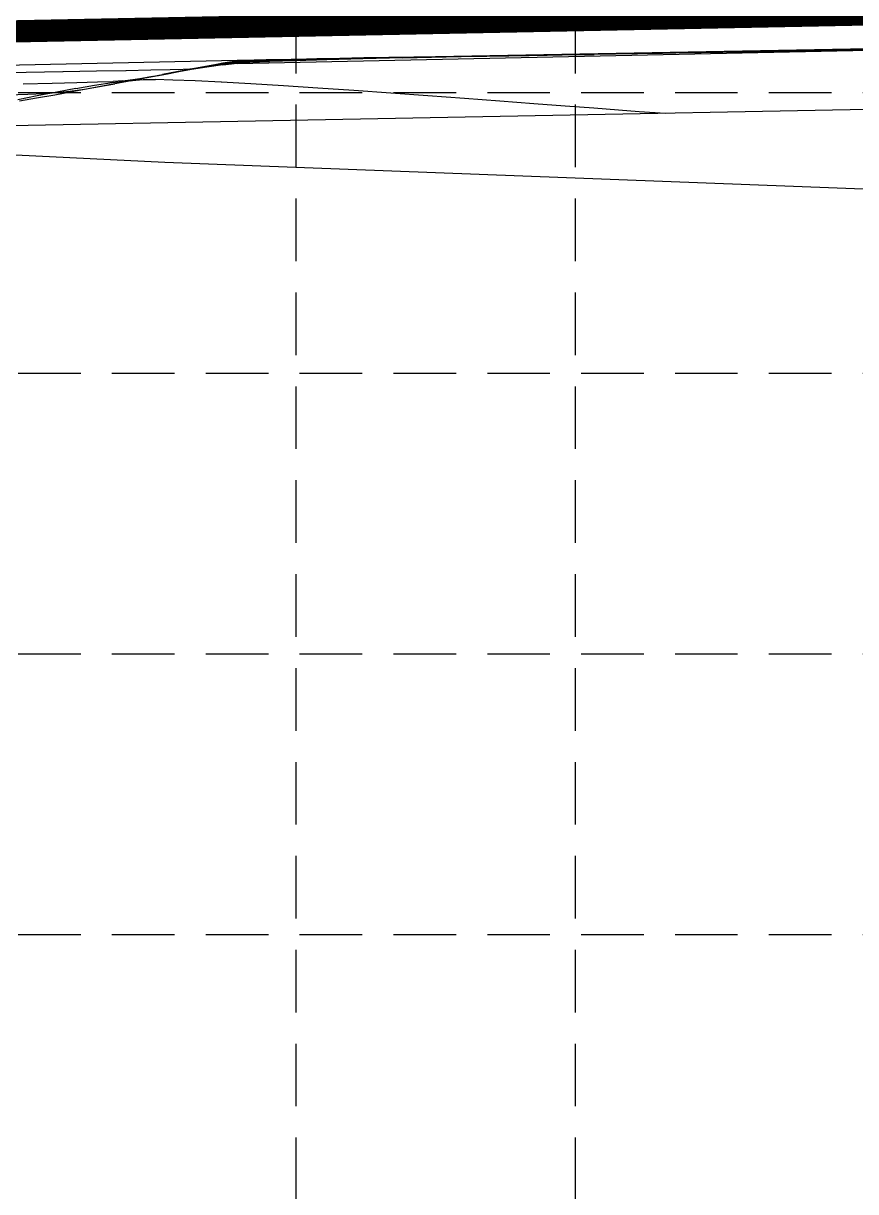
# Model space of a CAD drawing. Extents: x 5513 to 6525, y 3862 to 5479.
# Drawn here: x 5641.5 to 5716.4, y 4370 to 4475 of the extents above; entities that cross this region are included whole.
import ezdxf

# ---------------------------------------------------------------- set-up
doc = ezdxf.new("R2010")
doc.units = 0
doc.header["$LTSCALE"] = 50
doc.header["$MEASUREMENT"] = 0
doc.linetypes.add('DAREA', pattern=[0.45, 0.35, -0.1])
doc.linetypes.add('HIDDEN', pattern=[0.375, 0.25, -0.125])
for name, color, linetype in [('C-DRNA-E', 11, 'DAREA'), ('CONT-MJR', 6, 'Continuous'), ('CONT-MNR', 14, 'Continuous'), ('GRID', 254, 'HIDDEN'), ('SRF-FLT', 7, 'Continuous'), ('v-prop-line', 3, 'Continuous'), ('v-topo-bndy', 140, 'Continuous'), ('V-TOPO-BNDY-2', 7, 'Continuous'), ('v-topo-break', 150, 'Continuous')]:
    doc.layers.add(name, color=color, linetype=linetype)

msp = doc.modelspace()

# ---------------------------------------------------------------- linework, layer by layer
at = {"layer": 'C-DRNA-E', "color": 7, "const_width": 2, "elevation": -7.22, "flags": 128}
msp.add_lwpolyline([(5564.72, 4472.75), (5728.77, 4476.01), (5798.88, 4738.76), (5913.71, 4826.38), (5930.42, 4919.4), (6006.42, 5046.81), (6036.52, 5117.29), (5564.72, 5109.83)], dxfattribs=at)
at = {"layer": 'CONT-MJR', "color": 42, "extrusion": (0.049056, -0.998796, 0), "elevation": -4188.49}
msp.add_lwpolyline([(5874.2, 710), (5875.41, 710)], dxfattribs=at)
at = {"layer": 'CONT-MJR', "color": 42, "extrusion": (0.036651, -0.999328, 0), "elevation": -4261.12}
msp.add_lwpolyline([(5822.95, 710), (5824.42, 710)], dxfattribs=at)
at = {"layer": 'CONT-MJR', "color": 42, "extrusion": (0.02898, -0.99958, 0), "elevation": -4305.69}
msp.add_lwpolyline([(5791.55, 710), (5793.26, 710)], dxfattribs=at)
at = {"layer": 'CONT-MJR', "color": 42, "extrusion": (0.02383, -0.999716, 0), "elevation": -4335.48}
msp.add_lwpolyline([(5770.99, 710), (5772.89, 710)], dxfattribs=at)
at = {"layer": 'CONT-MJR', "color": 42, "elevation": 710}
for points in [[(5667.94, 4471.82), (5669.99, 4471.86)], [(5683.22, 4472.05), (5685.2, 4472.07)], [(5685.2, 4472.07), (5687.01, 4472.1)], [(5688.62, 4472.12), (5689.97, 4472.14)], [(5696.76, 4472.27), (5698.99, 4472.31)], [(5703.82, 4472.4), (5706.35, 4472.45)], [(5708.91, 4472.5), (5711.46, 4472.55)], [(5713.96, 4472.59), (5716.37, 4472.64)], [(5656.59, 4470.89), (5657.58, 4471.08)], [(5641.54, 4469.55), (5644.12, 4469.61)], [(5644.12, 4469.61), (5646.36, 4469.66)], [(5648.21, 4469.72), (5649.6, 4469.77)]]:
    msp.add_lwpolyline(points, dxfattribs=at)
at = {"layer": 'CONT-MJR', "color": 42, "extrusion": (0.017547, -0.999846, 0), "elevation": -4371.68}
msp.add_lwpolyline([(5747.58, 710), (5749.74, 710)], dxfattribs=at)
at = {"layer": 'CONT-MJR', "color": 42, "extrusion": (0.015603, -0.999878, 0), "elevation": -4382.85}
msp.add_lwpolyline([(5741.23, 710), (5743.47, 710)], dxfattribs=at)
at = {"layer": 'CONT-MJR', "color": 42, "extrusion": (0.014192, -0.999899, 0), "elevation": -4390.95}
msp.add_lwpolyline([(5737.28, 710), (5739.54, 710)], dxfattribs=at)
at = {"layer": 'CONT-MJR', "color": 42, "extrusion": (0.013216, -0.999913, 0), "elevation": -4396.55}
msp.add_lwpolyline([(5735.25, 710), (5737.5, 710)], dxfattribs=at)
at = {"layer": 'CONT-MJR', "color": 42, "extrusion": (0.012627, -0.99992, 0), "elevation": -4399.93}
msp.add_lwpolyline([(5734.91, 710), (5737.12, 710)], dxfattribs=at)
at = {"layer": 'CONT-MJR', "color": 42, "extrusion": (0.012419, -0.999923, 0), "elevation": -4401.12}
msp.add_lwpolyline([(5736.2, 710), (5738.31, 710)], dxfattribs=at)
at = {"layer": 'CONT-MJR', "color": 42, "extrusion": (0.014847, -0.99989, 0), "elevation": -4387.17}
msp.add_lwpolyline([(5752.79, 710), (5754.39, 710)], dxfattribs=at)
at = {"layer": 'CONT-MJR', "color": 42, "extrusion": (0.019397, -0.999812, 0), "elevation": -4360.94}
msp.add_lwpolyline([(5775.65, 710), (5776.95, 710)], dxfattribs=at)
at = {"layer": 'CONT-MJR', "color": 42, "extrusion": (0.019082, -0.999818, 0), "elevation": -4362.75}
msp.add_lwpolyline([(5775.58, 710), (5777.17, 710)], dxfattribs=at)
at = {"layer": 'CONT-MJR', "color": 42, "extrusion": (0.018889, -0.999822, 0), "elevation": -4363.87}
msp.add_lwpolyline([(5776.33, 710), (5778.17, 710)], dxfattribs=at)
at = {"layer": 'CONT-MJR', "color": 42, "extrusion": (0.018763, -0.999824, 0), "elevation": -4364.6}
msp.add_lwpolyline([(5777.61, 710), (5779.67, 710)], dxfattribs=at)
at = {"layer": 'CONT-MJR', "color": 42, "extrusion": (0.01862, -0.999827, 0), "elevation": -4365.43}
msp.add_lwpolyline([(5781.27, 710), (5783.64, 710)], dxfattribs=at)
at = {"layer": 'CONT-MJR', "color": 42, "extrusion": (0.018583, -0.999827, 0), "elevation": -4365.64}
for points in [[(5783.48, 710), (5785.95, 710)], [(5793.59, 710), (5796.09, 710)]]:
    msp.add_lwpolyline(points, dxfattribs=at)
at = {"layer": 'CONT-MJR', "color": 42, "extrusion": (0.018555, -0.999828, 0), "elevation": -4365.8}
msp.add_lwpolyline([(5788.36, 710), (5790.92, 710)], dxfattribs=at)
at = {"layer": 'CONT-MJR', "color": 42, "extrusion": (0.205074, -0.978747, 0), "elevation": -3215.85}
msp.add_lwpolyline([(6451.26, 710), (6452.25, 710)], dxfattribs=at)
at = {"layer": 'CONT-MJR', "color": 42, "extrusion": (0.205261, -0.978707, 0), "elevation": -3214.62}
msp.add_lwpolyline([(6452.86, 710), (6453.85, 710)], dxfattribs=at)
at = {"layer": 'CONT-MJR', "color": 42, "extrusion": (0.174876, -0.98459, 0), "elevation": -3412.81}
msp.add_lwpolyline([(6352.28, 710), (6353.31, 710)], dxfattribs=at)
at = {"layer": 'CONT-MJR', "color": 42, "extrusion": (0.146476, -0.989214, 0), "elevation": -3594.19}
msp.add_lwpolyline([(6252.49, 710), (6253.56, 710)], dxfattribs=at)
at = {"layer": 'CONT-MJR', "color": 42, "extrusion": (0.111654, -0.993747, 0), "elevation": -3811.54}
msp.add_lwpolyline([(6123.51, 710), (6124.64, 710)], dxfattribs=at)
at = {"layer": 'CONT-MJR', "color": 42, "extrusion": (0.072162, -0.997393, 0), "elevation": -4051.4}
msp.add_lwpolyline([(5968.68, 710), (5969.58, 710)], dxfattribs=at)
at = {"layer": 'CONT-MJR', "color": 42, "extrusion": (0.030061, -0.999548, 0), "elevation": -4297.91}
msp.add_lwpolyline([(5778.17, 710), (5780.02, 710)], dxfattribs=at)
at = {"layer": 'CONT-MJR', "color": 42, "extrusion": (0.062962, -0.998016, 0), "elevation": -4105.2}
msp.add_lwpolyline([(5919.82, 710), (5920.7, 710)], dxfattribs=at)
at = {"layer": 'CONT-MJR', "color": 42, "extrusion": (0.110135, -0.993917, 0), "elevation": -3820.32}
msp.add_lwpolyline([(6108.4, 710), (6109.52, 710)], dxfattribs=at)
at = {"layer": 'CONT-MJR', "color": 42, "extrusion": (0.145243, -0.989396, 0), "elevation": -3601.7}
msp.add_lwpolyline([(6240.9, 710), (6241.97, 710)], dxfattribs=at)
at = {"layer": 'CONT-MJR', "color": 42, "extrusion": (0.173968, -0.984751, 0), "elevation": -3418.56}
msp.add_lwpolyline([(6344.13, 710), (6345.15, 710)], dxfattribs=at)
at = {"layer": 'CONT-MJR', "color": 42, "extrusion": (0.194389, -0.980925, 0), "elevation": -3286}
msp.add_lwpolyline([(6414.81, 710), (6415.81, 710)], dxfattribs=at)
at = {"layer": 'CONT-MNR', "color": 42}
for points, elevation in [([(5716.06, 4472.67), (5718.81, 4472.72)], 711), ([(5661.42, 4471.66), (5662.29, 4471.69)], 711), ([(5662.29, 4471.69), (5663.36, 4471.72)], 711), ([(5663.36, 4471.72), (5664.58, 4471.74)], 711), ([(5664.58, 4471.74), (5665.92, 4471.77)], 711), ([(5665.16, 4471.69), (5667.41, 4471.75)], 709), ([(5665.92, 4471.77), (5667.33, 4471.78)], 711), ([(5666.01, 4471.65), (5668.83, 4471.73)], 708), ([(5667.41, 4471.75), (5669.97, 4471.82)], 709), ([(5668.83, 4471.73), (5672.07, 4471.82)], 708), ([(5670.21, 4471.82), (5671.61, 4471.84)], 711), ([(5671.61, 4471.84), (5672.92, 4471.86)], 711), ([(5673.83, 4471.88), (5675.28, 4471.91)], 711), ([(5675.28, 4471.91), (5677.21, 4471.94)], 711), ([(5677.21, 4471.94), (5679.56, 4471.99)], 711), ([(5682.13, 4472.06), (5685.39, 4472.11)], 709), ([(5682.27, 4472.04), (5685.27, 4472.09)], 711), ([(5688.52, 4472.15), (5691.95, 4472.22)], 711), ([(5688.61, 4472.16), (5691.77, 4472.21)], 709), ([(5691.77, 4472.21), (5694.78, 4472.25)], 709), ([(5696.4, 4472.29), (5700.62, 4472.36)], 708), ([(5700.62, 4472.36), (5704.71, 4472.43)], 708), ([(5702.73, 4472.42), (5706.29, 4472.49)], 711), ([(5704.71, 4472.43), (5708.59, 4472.49)], 708), ([(5711.08, 4472.51), (5712.58, 4472.53)], 709), ([(5712.19, 4472.54), (5715.44, 4472.59)], 708), ([(5712.58, 4472.53), (5714.12, 4472.56)], 709), ([(5645.11, 4470.65), (5648.12, 4470.7)], 711), ([(5653, 4470.8), (5654.74, 4470.84)], 711), ([(5654.05, 4470.4), (5655.47, 4470.67)], 709), ([(5654.74, 4470.84), (5655.92, 4470.87)], 711), ([(5655.47, 4470.67), (5656.86, 4470.93)], 709), ([(5655.92, 4470.87), (5656.5, 4470.9)], 711), ([(5656.49, 4470.82), (5658.04, 4471.07)], 708), ([(5658.21, 4471.15), (5659.52, 4471.34)], 709), ([(5658.36, 4471.19), (5658.91, 4471.31)], 711), ([(5659.47, 4471.43), (5660.08, 4471.53)], 711), ([(5660.08, 4471.53), (5660.77, 4471.61)], 711), ([(5660.76, 4471.48), (5661.78, 4471.55)], 709), ([(5638.24, 4470.53), (5641.79, 4470.59)], 711), ([(5648.38, 4469.31), (5649.78, 4469.56)], 709), ([(5650.99, 4469.83), (5652.3, 4469.93)], 707), ([(5651.19, 4469.83), (5652.62, 4470.12)], 709), ([(5659.34, 4469.72), (5662, 4469.57)], 707), ([(5662, 4469.57), (5664.92, 4469.39)], 707), ([(5640.14, 4468.56), (5641.94, 4468.62)], 709), ([(5641.94, 4468.62), (5643.41, 4468.68)], 709), ([(5642.79, 4468.49), (5644.54, 4468.83)], 707), ([(5643.41, 4468.68), (5644.48, 4468.76)], 709), ([(5644.37, 4468.56), (5646.08, 4468.88)], 708), ([(5644.48, 4468.76), (5645.72, 4468.9)], 709), ([(5646.27, 4469.14), (5647.94, 4469.42)], 707), ([(5647.03, 4469.08), (5648.38, 4469.31)], 709), ([(5664.92, 4469.39), (5668.02, 4469.19)], 707), ([(5668.02, 4469.19), (5671.26, 4468.97)], 707), ([(5674.57, 4468.74), (5677.9, 4468.5)], 707), ([(5677.9, 4468.5), (5681.19, 4468.26)], 707), ([(5681.19, 4468.26), (5684.39, 4468.02)], 707), ([(5687.43, 4467.79), (5690.26, 4467.58)], 707), ([(5692.82, 4467.38), (5695.06, 4467.21)], 707), ([(5698.33, 4466.97), (5699.24, 4466.9)], 707)]:
    msp.add_lwpolyline(points, dxfattribs=dict(at, elevation=elevation))
at = {"layer": 'CONT-MNR', "color": 42, "extrusion": (0.067635, -0.99771, 0), "elevation": -4078.51}
msp.add_lwpolyline([(5950.24, 711), (5950.89, 711)], dxfattribs=at)
at = {"layer": 'CONT-MNR', "color": 42, "extrusion": (0.03602, -0.999351, 0), "elevation": -4264.73}
msp.add_lwpolyline([(5820.66, 709), (5822.55, 709)], dxfattribs=at)
at = {"layer": 'CONT-MNR', "color": 42, "extrusion": (0.034819, -0.999394, 0), "elevation": -4271.66}
msp.add_lwpolyline([(5815.94, 708), (5818.27, 708)], dxfattribs=at)
at = {"layer": 'CONT-MNR', "color": 42, "extrusion": (0.011967, -0.999928, 0), "elevation": -4403.64}
msp.add_lwpolyline([(5720.44, 711), (5721.88, 711)], dxfattribs=at)
at = {"layer": 'CONT-MNR', "color": 42, "extrusion": (0.012288, -0.999924, 0), "elevation": -4401.8}
msp.add_lwpolyline([(5723.3, 711), (5724.74, 711)], dxfattribs=at)
at = {"layer": 'CONT-MNR', "color": 42, "extrusion": (0.022468, -0.999748, 0), "elevation": -4343.3}
msp.add_lwpolyline([(5769.01, 709), (5771.81, 709)], dxfattribs=at)
at = {"layer": 'CONT-MNR', "color": 42, "extrusion": (0.023128, -0.999733, 0), "elevation": -4339.44}
msp.add_lwpolyline([(5773.98, 708), (5777.57, 708)], dxfattribs=at)
at = {"layer": 'CONT-MNR', "color": 42, "extrusion": (0.02029, -0.999794, 0), "elevation": -4355.86}
msp.add_lwpolyline([(5762.34, 709), (5765.34, 709)], dxfattribs=at)
at = {"layer": 'CONT-MNR', "color": 42, "extrusion": (0.019268, -0.999814, 0), "elevation": -4361.72}
msp.add_lwpolyline([(5758.03, 711), (5758.94, 711)], dxfattribs=at)
at = {"layer": 'CONT-MNR', "color": 42, "extrusion": (0.021284, -0.999773, 0), "elevation": -4350.08}
msp.add_lwpolyline([(5769.56, 708), (5773.42, 708)], dxfattribs=at)
at = {"layer": 'CONT-MNR', "color": 42, "extrusion": (0.01863, -0.999826, 0), "elevation": -4365.43}
msp.add_lwpolyline([(5758.1, 709), (5761.24, 709)], dxfattribs=at)
at = {"layer": 'CONT-MNR', "color": 42, "extrusion": (0.017336, -0.99985, 0), "elevation": -4372.88}
msp.add_lwpolyline([(5755.58, 709), (5758.81, 709)], dxfattribs=at)
at = {"layer": 'CONT-MNR', "color": 42, "extrusion": (0.019871, -0.999803, 0), "elevation": -4358.24}
msp.add_lwpolyline([(5767.27, 708), (5771.35, 708)], dxfattribs=at)
at = {"layer": 'CONT-MNR', "color": 42, "extrusion": (0.018741, -0.999824, 0), "elevation": -4364.76}
msp.add_lwpolyline([(5762.37, 711), (5765.08, 711)], dxfattribs=at)
at = {"layer": 'CONT-MNR', "color": 42, "extrusion": (0.018754, -0.999824, 0), "elevation": -4364.68}
msp.add_lwpolyline([(5766.47, 708), (5770.69, 708)], dxfattribs=at)
at = {"layer": 'CONT-MNR', "color": 42, "extrusion": (0.018697, -0.999825, 0), "elevation": -4365.02}
msp.add_lwpolyline([(5767.89, 711), (5771.14, 711)], dxfattribs=at)
at = {"layer": 'CONT-MNR', "color": 42, "extrusion": (0.015507, -0.99988, 0), "elevation": -4383.41}
msp.add_lwpolyline([(5754.05, 709), (5757.28, 709)], dxfattribs=at)
at = {"layer": 'CONT-MNR', "color": 42, "extrusion": (0.01785, -0.999841, 0), "elevation": -4369.9}
msp.add_lwpolyline([(5766.74, 708), (5771.03, 708)], dxfattribs=at)
at = {"layer": 'CONT-MNR', "color": 42, "extrusion": (0.018678, -0.999826, 0), "elevation": -4365.12}
msp.add_lwpolyline([(5774.49, 711), (5778.04, 711)], dxfattribs=at)
at = {"layer": 'CONT-MNR', "color": 42, "extrusion": (0.017104, -0.999854, 0), "elevation": -4374.21}
msp.add_lwpolyline([(5767.77, 708), (5772.06, 708)], dxfattribs=at)
at = {"layer": 'CONT-MNR', "color": 42, "extrusion": (0.014073, -0.999901, 0), "elevation": -4391.67}
msp.add_lwpolyline([(5757.15, 709), (5759.98, 709)], dxfattribs=at)
at = {"layer": 'CONT-MNR', "color": 42, "extrusion": (0.018675, -0.999826, 0), "elevation": -4365.14}
for points in [[(5778.02, 711), (5781.64, 711)], [(5781.64, 711), (5785.26, 711)]]:
    msp.add_lwpolyline(points, dxfattribs=at)
at = {"layer": 'CONT-MNR', "color": 42, "extrusion": (0.013909, -0.999903, 0), "elevation": -4392.61}
msp.add_lwpolyline([(5759.27, 709), (5761.85, 709)], dxfattribs=at)
at = {"layer": 'CONT-MNR', "color": 42, "extrusion": (0.013947, -0.999903, 0), "elevation": -4392.39}
msp.add_lwpolyline([(5762.02, 709), (5764.31, 709)], dxfattribs=at)
at = {"layer": 'CONT-MNR', "color": 42, "extrusion": (0.014284, -0.999898, 0), "elevation": -4390.45}
msp.add_lwpolyline([(5765.79, 709), (5767.73, 709)], dxfattribs=at)
at = {"layer": 'CONT-MNR', "color": 42, "extrusion": (0.015161, -0.999885, 0), "elevation": -4385.39}
msp.add_lwpolyline([(5771.58, 709), (5773.11, 709)], dxfattribs=at)
at = {"layer": 'CONT-MNR', "color": 42, "extrusion": (0.017323, -0.99985, 0), "elevation": -4372.89}
msp.add_lwpolyline([(5782.58, 709), (5783.65, 709)], dxfattribs=at)
at = {"layer": 'CONT-MNR', "color": 42, "extrusion": (0.018686, -0.999825, 0), "elevation": -4365.08}
msp.add_lwpolyline([(5788.87, 711), (5792.32, 711)], dxfattribs=at)
at = {"layer": 'CONT-MNR', "color": 42, "extrusion": (0.019417, -0.999811, 0), "elevation": -4360.77}
msp.add_lwpolyline([(5792.8, 709), (5794.06, 709)], dxfattribs=at)
at = {"layer": 'CONT-MNR', "color": 42, "extrusion": (0.019073, -0.999818, 0), "elevation": -4362.76}
msp.add_lwpolyline([(5792.56, 709), (5793.91, 709)], dxfattribs=at)
at = {"layer": 'CONT-MNR', "color": 42, "extrusion": (0.015108, -0.999886, 0), "elevation": -4385.73}
msp.add_lwpolyline([(5775.51, 708), (5779.11, 708)], dxfattribs=at)
at = {"layer": 'CONT-MNR', "color": 42, "extrusion": (0.018826, -0.999823, 0), "elevation": -4364.2}
msp.add_lwpolyline([(5792.83, 709), (5794.26, 709)], dxfattribs=at)
at = {"layer": 'CONT-MNR', "color": 42, "extrusion": (0.018698, -0.999825, 0), "elevation": -4365.01}
msp.add_lwpolyline([(5792.37, 711), (5795.65, 711)], dxfattribs=at)
at = {"layer": 'CONT-MNR', "color": 42, "extrusion": (0.018716, -0.999825, 0), "elevation": -4364.91}
msp.add_lwpolyline([(5795.73, 711), (5798.77, 711)], dxfattribs=at)
at = {"layer": 'CONT-MNR', "color": 42, "extrusion": (0.018461, -0.99983, 0), "elevation": -4366.31}
msp.add_lwpolyline([(5795.71, 709), (5797.28, 709)], dxfattribs=at)
at = {"layer": 'CONT-MNR', "color": 42, "extrusion": (0.014494, -0.999895, 0), "elevation": -4389.28}
msp.add_lwpolyline([(5779.67, 708), (5782.51, 708)], dxfattribs=at)
at = {"layer": 'CONT-MNR', "color": 42, "extrusion": (0.018434, -0.99983, 0), "elevation": -4366.47}
msp.add_lwpolyline([(5797.16, 709), (5798.74, 709)], dxfattribs=at)
at = {"layer": 'CONT-MNR', "color": 42, "extrusion": (0.017489, -0.999847, 0), "elevation": -4371.24}
msp.add_lwpolyline([(5719.11, 711), (5722.43, 711)], dxfattribs=at)
at = {"layer": 'CONT-MNR', "color": 42, "extrusion": (0.01915, -0.999817, 0), "elevation": -4361.72}
msp.add_lwpolyline([(5732.7, 711), (5735.35, 711)], dxfattribs=at)
at = {"layer": 'CONT-MNR', "color": 42, "extrusion": (0.020637, -0.999787, 0), "elevation": -4353.19}
msp.add_lwpolyline([(5741.83, 711), (5744.06, 711)], dxfattribs=at)
at = {"layer": 'CONT-MNR', "color": 42, "extrusion": (0.17144, -0.985194, 0), "elevation": -3434.88}
msp.add_lwpolyline([(6337.56, 708), (6339.23, 708)], dxfattribs=at)
at = {"layer": 'CONT-MNR', "color": 42, "extrusion": (0.116494, -0.993191, 0), "elevation": -3781.51}
msp.add_lwpolyline([(6138.82, 711), (6139.51, 711)], dxfattribs=at)
at = {"layer": 'CONT-MNR', "color": 42, "extrusion": (0.164196, -0.986428, 0), "elevation": -3481.41}
msp.add_lwpolyline([(6314.19, 709), (6315.56, 709)], dxfattribs=at)
at = {"layer": 'CONT-MNR', "color": 42, "extrusion": (0.164115, -0.986441, 0), "elevation": -3481.93}
msp.add_lwpolyline([(6314.23, 711), (6314.85, 711)], dxfattribs=at)
at = {"layer": 'CONT-MNR', "color": 42, "extrusion": (-0.198381, 0.980125, 0), "elevation": 3259.82}
msp.add_lwpolyline([(-6432.32, 711), (-6432.9, 711)], dxfattribs=at)
at = {"layer": 'CONT-MNR', "color": 42, "extrusion": (0.139022, -0.990289, 0), "elevation": -3641.06}
msp.add_lwpolyline([(6224.67, 708), (6226.12, 708)], dxfattribs=at)
at = {"layer": 'CONT-MNR', "color": 42, "extrusion": (0.198968, -0.980006, 0), "elevation": -3255.97}
msp.add_lwpolyline([(6435.41, 711), (6435.99, 711)], dxfattribs=at)
at = {"layer": 'CONT-MNR', "color": 42, "extrusion": (0.111199, -0.993798, 0), "elevation": -3814.21}
msp.add_lwpolyline([(6121.57, 708), (6122.87, 708)], dxfattribs=at)
at = {"layer": 'CONT-MNR', "color": 42, "extrusion": (0.111629, -0.99375, 0), "elevation": -3811.63}
msp.add_lwpolyline([(6123.28, 709), (6124.53, 709)], dxfattribs=at)
at = {"layer": 'CONT-MNR', "color": 42, "extrusion": (0.066946, -0.997757, 0), "elevation": -4082.41}
msp.add_lwpolyline([(5947.41, 708), (5948.55, 708)], dxfattribs=at)
at = {"layer": 'CONT-MNR', "color": 42, "extrusion": (0.046918, -0.998899, 0), "elevation": -4200.99}
msp.add_lwpolyline([(5865.34, 709), (5866.82, 709)], dxfattribs=at)
at = {"layer": 'CONT-MNR', "color": 42, "extrusion": (0.044712, -0.999, 0), "elevation": -4213.86}
msp.add_lwpolyline([(5856.17, 708), (5857.95, 708)], dxfattribs=at)
at = {"layer": 'CONT-MNR', "color": 42, "extrusion": (0.188403, -0.982092, 0), "elevation": -3325.1}
msp.add_lwpolyline([(6388.71, 708), (6390.52, 708)], dxfattribs=at)
at = {"layer": 'CONT-MNR', "color": 42, "extrusion": (0.146528, -0.989207, 0), "elevation": -3593.6}
msp.add_lwpolyline([(6241.87, 707), (6243.47, 707)], dxfattribs=at)
at = {"layer": 'CONT-MNR', "color": 42, "extrusion": (0.118563, -0.992946, 0), "elevation": -3768.3}
msp.add_lwpolyline([(6139.61, 707), (6141.08, 707)], dxfattribs=at)
at = {"layer": 'CONT-MNR', "color": 42, "extrusion": (0.18848, -0.982077, 0), "elevation": -3324.6}
msp.add_lwpolyline([(6390.78, 708), (6392.59, 708)], dxfattribs=at)
at = {"layer": 'CONT-MNR', "color": 42, "extrusion": (0.188963, -0.981984, 0), "elevation": -3321.44}
msp.add_lwpolyline([(6392.57, 709), (6394.02, 709)], dxfattribs=at)
at = {"layer": 'CONT-MNR', "color": 42, "extrusion": (0.185877, -0.982573, 0), "elevation": -3341.53}
msp.add_lwpolyline([(6383.76, 708), (6385.54, 708)], dxfattribs=at)
at = {"layer": 'CONT-MNR', "color": 42, "extrusion": (0.014555, -0.999894, 0), "elevation": -4387.19}
msp.add_lwpolyline([(5716.77, 707), (5717.87, 707)], dxfattribs=at)
at = {"layer": 'CONT-MNR', "color": 42, "extrusion": (0.193957, -0.98101, 0), "elevation": -3288.86}
msp.add_lwpolyline([(6412.29, 709), (6413.75, 709)], dxfattribs=at)
at = {"layer": 'CONT-MNR', "color": 42, "extrusion": (0.180367, -0.983599, 0), "elevation": -3377.26}
msp.add_lwpolyline([(6366.71, 708), (6368.45, 708)], dxfattribs=at)
at = {"layer": 'CONT-MNR', "color": 42, "extrusion": (-0.021279, -0.999774, 0), "elevation": -4589.24}
msp.add_lwpolyline([(5557.01, 707), (5558.58, 707)], dxfattribs=at)
at = {"layer": 'CONT-MNR', "color": 42, "extrusion": (-0.038957, -0.999241, 0), "elevation": -4686.82}
msp.add_lwpolyline([(5476.56, 707), (5478.56, 707)], dxfattribs=at)
at = {"layer": 'CONT-MNR', "color": 42, "extrusion": (-0.049457, -0.998776, 0), "elevation": -4744.14}
msp.add_lwpolyline([(5428.99, 707), (5431.36, 707)], dxfattribs=at)
at = {"layer": 'CONT-MNR', "color": 42, "extrusion": (0.170849, -0.985297, 0), "elevation": -3438.53}
msp.add_lwpolyline([(6323.17, 708), (6324.84, 708)], dxfattribs=at)
at = {"layer": 'CONT-MNR', "color": 42, "extrusion": (0.179666, -0.983728, 0), "elevation": -3381.98}
msp.add_lwpolyline([(6355.59, 707), (6357.34, 707)], dxfattribs=at)
at = {"layer": 'CONT-MNR', "color": 42, "extrusion": (0.140959, -0.990015, 0), "elevation": -3628.46}
msp.add_lwpolyline([(6219.28, 709), (6220.6, 709)], dxfattribs=at)
at = {"layer": 'CONT-MNR', "color": 42, "extrusion": (0.185643, -0.982617, 0), "elevation": -3343.04}
msp.add_lwpolyline([(6377.55, 708), (6379.34, 708)], dxfattribs=at)
at = {"layer": 'CONT-MNR', "color": 42, "extrusion": (-0.069898, -0.997554, 0), "elevation": -4854.45}
msp.add_lwpolyline([(5345.02, 707), (5348.34, 707)], dxfattribs=at)
at = {"layer": 'CONT-MNR', "color": 42, "extrusion": (0.193836, -0.981034, 0), "elevation": -3289.96}
msp.add_lwpolyline([(6400.15, 707), (6401.92, 707)], dxfattribs=at)
at = {"layer": 'CONT-MNR', "color": 42, "extrusion": (0.157372, -0.987539, 0), "elevation": -3524.59}
msp.add_lwpolyline([(6274.04, 708), (6275.6, 708)], dxfattribs=at)
at = {"layer": 'CONT-MNR', "color": 42, "extrusion": (-0.074943, -0.997188, 0), "elevation": -4881.46}
msp.add_lwpolyline([(5333.55, 707), (5336.6, 707)], dxfattribs=at)
at = {"layer": 'CONT-MNR', "color": 42, "extrusion": (-0.075869, -0.997118, 0), "elevation": -4886.42}
msp.add_lwpolyline([(5334.91, 707), (5337.48, 707)], dxfattribs=at)
at = {"layer": 'CONT-MNR', "color": 42, "extrusion": (-0.075353, -0.997157, 0), "elevation": -4883.65}
msp.add_lwpolyline([(5342.25, 707), (5344.11, 707)], dxfattribs=at)
at = {"layer": 'CONT-MNR', "color": 42, "extrusion": (-0.073854, -0.997269, 0), "elevation": -4875.61}
msp.add_lwpolyline([(5351.44, 707), (5352.86, 707)], dxfattribs=at)
at = {"layer": 'GRID', "color": 253, "linetype": 'HIDDEN', "ltscale": 0.45}
for p, q in [((5666.1, 3989.55), (5665.99, 5451.56)), ((5691.16, 3989.55), (5691.24, 5451.52)), ((5539.82, 4468.78), (6498.25, 4468.78)), ((5539.82, 4443.56), (6498.25, 4443.56)), ((5539.82, 4418.34), (6498.25, 4418.34)), ((5539.82, 4393.12), (6498.25, 4393.12))]:
    msp.add_line(p, q, dxfattribs=at)
at = {"layer": 'SRF-FLT', "color": 7}
for points in [[(5596.45, 4470.28, 711.44), (5660.77, 4471.66, 711.71), (5725.64, 4472.88, 711.76), (5790.57, 4474.22, 711.12), (5822.58, 4474.74, 710.68), (5814.63, 4460.6, 709.74), (5814.88, 4450.83, 709.28), (5843.61, 4448.88, 709.41), (5847.91, 4431.44, 709.16), (5829.12, 4416.89, 708.59)], [(5660.76, 4471.37, 707.34), (5726.03, 4472.74, 707.89), (5790.95, 4474.09, 708.58)]]:
    msp.add_polyline3d(points, dxfattribs=at)
at = {"layer": 'v-prop-line', "color": 7}
msp.add_line((6423.84, 4489.8), (5564.72, 4472.75), dxfattribs=at)
at = {"layer": 'v-topo-bndy', "color": 7}
msp.add_polyline3d([(6015.7, 4395.53, 703.43), (5985.05, 4352.05, 703.14), (5944.35, 4298.82, 703.44), (5912.06, 4273.92, 704.68), (5884.3, 4273.92, 705.85), (5870.68, 4315.04, 707.42), (5897.78, 4374.02, 707.21), (5889.34, 4401.54, 708.19), (5883.31, 4417.73, 708.68), (5829.12, 4416.89, 708.59), (5811.69, 4423.53, 708.35), (5796.34, 4459.32, 708.22), (5726.86, 4467.43, 707.39), (5626.22, 4465.51, 705.96), (5596.45, 4470.28, 711.44), (5591.56, 4473, 711.29), (5564.72, 4472.47, 711.04)], dxfattribs=at)
at = {"layer": 'V-TOPO-BNDY-2', "color": 7}
msp.add_lwpolyline([(6474.75, 4488.72), (6453.14, 4474.75), (6399.76, 4469.67), (6070.6, 4469.67), (6023.58, 4427.74), (6021.03, 4395.98), (5922.23, 4268.09), (5881.7, 4269.69), (5864.71, 4317.2), (5891.4, 4373.11), (5877.42, 4411.22), (5810.07, 4411.22), (5787.71, 4457.39), (5654.26, 4462.48), (5576.74, 4466.29), (5564.72, 4465.97)], dxfattribs=at)
at = {"layer": 'v-topo-break', "color": 7, "linetype": 'ByBlock'}
msp.add_polyline3d([(5596.45, 4470.28, 711.44), (5660.77, 4471.66, 711.71), (5725.64, 4472.88, 711.76), (5790.57, 4474.22, 711.12), (5822.58, 4474.74, 710.68), (5814.63, 4460.6, 709.74), (5814.88, 4450.83, 709.28), (5843.61, 4448.88, 709.41), (5847.91, 4431.44, 709.16), (5829.12, 4416.89, 708.59)], dxfattribs=at)
at = {"layer": 'v-topo-break', "color": 7}
msp.add_polyline3d([(5660.76, 4471.37, 707.34), (5726.03, 4472.74, 707.89), (5790.95, 4474.09, 708.58)], dxfattribs=at)

doc.saveas('drawing.dxf')
